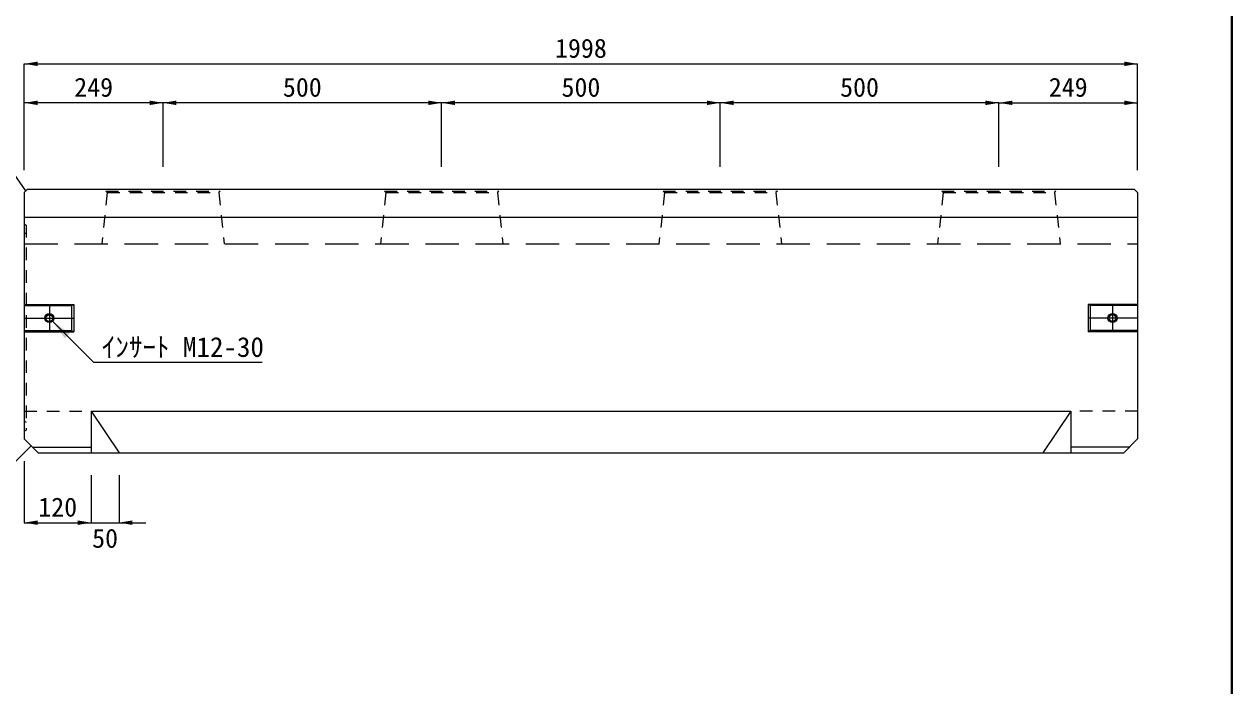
# Model space of a CAD drawing. Units: millimetres at full size. Extents: x 63886 to 97934, y 3628 to 26930.
# Drawn here: x 76387 to 78554, y 20304 to 21492 of the extents above; entities that cross this region are included whole.
import ezdxf
from ezdxf.enums import TextEntityAlignment as Align

# ---------------------------------------------------------------- set-up
doc = ezdxf.new("R2010")
doc.units = ezdxf.units.MM
doc.header["$LTSCALE"] = 30
for name, pattern in [('USER1', [1.35, 0.75, -0.6]), ('USER2', [3, 2, -1]), ('USER3', [1.35, 0.75, -0.6])]:
    doc.linetypes.add(name, pattern=pattern)
for name, color, linetype, lineweight in [('インサート', 3, 'USER1', 5), ('図枠', 7, 'Continuous', 13), ('寸法線', 7, 'Continuous', 9), ('引出線', 4, 'Continuous', 9), ('排水孔', 30, 'USER3', 13), ('本体', 2, 'Continuous', 5), ('目地', 132, 'Continuous', 5), ('補助線', 8, 'Continuous', 13)]:
    doc.layers.add(name, color=color, linetype=linetype, lineweight=lineweight)
doc.styles.add('ＭＳ ゴシック', font='')
doc.styles.get('ＭＳ ゴシック').set_extended_font_data('MS Gothic')

# ---------------------------------------------------------------- blocks, each defined once
blk = doc.blocks.new('filled_arrow')
at = {"color": 0, "linetype": 'Continuous', "lineweight": -2}
blk.add_solid([(7.5, 1.25), (0, 0), (7.5, -1.25)], dxfattribs=at)

msp = doc.modelspace()

# ---------------------------------------------------------------- linework, layer by layer
at = {"layer": 'インサート', "linetype": 'Continuous'}
for centre, radius in [((76432.33, 20964.52), 8.25), ((76432.33, 20964.52), 6), ((78340.33, 20964.52), 8.25), ((78340.33, 20964.52), 6)]:
    msp.add_circle(centre, radius, dxfattribs=at)
at = {"layer": '図枠', "lineweight": 40}
msp.add_line((78554.47, 23696.97), (78554.47, 18156.97), dxfattribs=at)
at = {"layer": '寸法線', "lineweight": 13}
for p, q in [((76387.33, 21420.86), (78385.33, 21420.86)), ((76387.33, 21229.76), (76387.33, 21420.86)), ((78385.33, 21229.76), (78385.33, 21420.86)), ((76636.33, 21350.86), (76387.33, 21350.86)), ((76387.33, 21229.76), (76387.33, 21350.86)), ((77136.33, 21350.86), (76636.33, 21350.86)), ((76636.33, 21235.76), (76636.33, 21350.86)), ((76636.33, 21235.76), (76636.33, 21350.86)), ((77636.33, 21350.86), (77136.33, 21350.86)), ((77136.33, 21235.76), (77136.33, 21350.86)), ((77136.33, 21235.76), (77136.33, 21350.86)), ((78136.33, 21350.86), (77636.33, 21350.86)), ((77636.33, 21235.76), (77636.33, 21350.86)), ((77636.33, 21235.76), (77636.33, 21350.86)), ((78136.33, 21350.86), (78385.33, 21350.86)), ((78136.33, 21235.76), (78136.33, 21350.86)), ((78136.33, 21235.76), (78136.33, 21350.86)), ((78385.33, 21229.76), (78385.33, 21350.86)), ((76387.33, 20707.52), (76387.33, 20597.18)), ((76507.33, 20682.52), (76507.33, 20597.18)), ((76507.33, 20682.52), (76507.33, 20597.18)), ((76557.33, 20682.52), (76557.33, 20597.18)), ((76387.33, 20597.18), (76507.33, 20597.18)), ((76459.33, 20597.18), (76605.33, 20597.18))]:
    msp.add_line(p, q, dxfattribs=at)
at = {"layer": '引出線', "lineweight": 13}
for points in [[(76390.33, 21192.76), (76312.57, 21304.02), (76250.17, 21304.02)], [(76399.83, 20735.02), (76295.56, 20630.75), (76232.07, 20630.75)]]:
    msp.add_lwpolyline(points, dxfattribs=at)
at = {"layer": '引出線'}
msp.add_lwpolyline([(76437.98, 20958.86), (76511.5, 20885.34), (76814.51, 20885.34)], dxfattribs=at)
at = {"layer": '排水孔'}
for p, q in [((76536.33, 21189.7), (76526.33, 21097.52)), ((76533.83, 21192.52), (76536.33, 21189.7)), ((76533.83, 21192.52), (76738.83, 21192.52)), ((76536.33, 21189.7), (76736.33, 21189.7)), ((76738.83, 21192.52), (76736.33, 21189.7)), ((76736.33, 21189.7), (76746.33, 21097.52)), ((77036.33, 21189.7), (77026.33, 21097.52)), ((77033.83, 21192.52), (77036.33, 21189.7)), ((77033.83, 21192.52), (77238.83, 21192.52)), ((77036.33, 21189.7), (77236.33, 21189.7)), ((77238.83, 21192.52), (77236.33, 21189.7)), ((77236.33, 21189.7), (77246.33, 21097.52)), ((77536.33, 21189.7), (77526.33, 21097.52)), ((77533.83, 21192.52), (77536.33, 21189.7)), ((77533.83, 21192.52), (77738.83, 21192.52)), ((77536.33, 21189.7), (77736.33, 21189.7)), ((77738.83, 21192.52), (77736.33, 21189.7)), ((77736.33, 21189.7), (77746.33, 21097.52)), ((78036.33, 21189.7), (78026.33, 21097.52)), ((78033.83, 21192.52), (78036.33, 21189.7)), ((78033.83, 21192.52), (78238.83, 21192.52)), ((78036.33, 21189.7), (78236.33, 21189.7)), ((78238.83, 21192.52), (78236.33, 21189.7)), ((78236.33, 21189.7), (78246.33, 21097.52))]:
    msp.add_line(p, q, dxfattribs=at)
at = {"layer": '本体', "lineweight": 13}
for p, q in [((76387.33, 21189.76), (76393.33, 21195.76)), ((76387.33, 21189.76), (76387.33, 20747.52)), ((76393.33, 21195.76), (78379.33, 21195.76)), ((78379.33, 21195.76), (78385.33, 21189.76)), ((78385.33, 21189.76), (78385.33, 20747.52)), ((76387.33, 21145.76), (78385.33, 21145.76)), ((76507.33, 20797.52), (78265.33, 20797.52)), ((76507.33, 20797.52), (76507.33, 20722.52)), ((78265.33, 20797.52), (78265.33, 20722.52)), ((76387.33, 20747.52), (76412.33, 20722.52)), ((78385.33, 20747.52), (78360.33, 20722.52)), ((76412.33, 20722.52), (78360.33, 20722.52))]:
    msp.add_line(p, q, dxfattribs=at)
at = {"layer": '本体', "linetype": 'USER2', "lineweight": 15}
msp.add_line((76387.33, 21097.52), (78385.33, 21097.52), dxfattribs=at)
at = {"layer": '本体', "lineweight": 9}
for p, q in [((76387.33, 20989.02), (76476.33, 20989.02)), ((76476.33, 20989.02), (76476.33, 20940.02)), ((78296.33, 20989.02), (78296.33, 20940.02)), ((78385.33, 20989.02), (78296.33, 20989.02)), ((76387.33, 20940.02), (76476.33, 20940.02)), ((78385.33, 20940.02), (78296.33, 20940.02))]:
    msp.add_line(p, q, dxfattribs=at)
at = {"layer": '本体'}
for p, q in [((76387.33, 20987.02), (76472.33, 20987.02)), ((76472.33, 20987.02), (76476.33, 20989.02)), ((76472.33, 20987.02), (76472.33, 20942.02)), ((78300.33, 20987.02), (78296.33, 20989.02)), ((78300.33, 20987.02), (78300.33, 20942.02)), ((78385.33, 20987.02), (78300.33, 20987.02)), ((76387.33, 20942.02), (76472.33, 20942.02)), ((76472.33, 20942.02), (76476.33, 20940.02)), ((78300.33, 20942.02), (78296.33, 20940.02)), ((78385.33, 20942.02), (78300.33, 20942.02)), ((76507.33, 20797.52), (76557.33, 20722.52)), ((78265.33, 20797.52), (78215.33, 20722.52)), ((76402.33, 20732.52), (76507.33, 20732.52)), ((78370.33, 20732.52), (78265.33, 20732.52))]:
    msp.add_line(p, q, dxfattribs=at)
at = {"layer": '本体', "linetype": 'USER3', "lineweight": 13}
for p, q in [((76387.33, 20797.52), (76507.33, 20797.52)), ((78385.33, 20797.52), (78265.33, 20797.52))]:
    msp.add_line(p, q, dxfattribs=at)
at = {"layer": '目地', "linetype": 'USER3'}
for p, q in [((76387.33, 21133.52), (76390.53, 21131.52)), ((76387.33, 21115.52), (76390.53, 21117.52)), ((76390.53, 21131.52), (76390.53, 20763.52)), ((76387.33, 20779.52), (76390.53, 20777.52)), ((76387.33, 20761.52), (76390.53, 20763.52))]:
    msp.add_line(p, q, dxfattribs=at)
at = {"layer": '補助線'}
for p, q in [((76432.33, 20989.02), (76432.33, 20940.02)), ((78340.33, 20989.02), (78340.33, 20940.02)), ((76387.33, 20964.52), (76476.33, 20964.52)), ((78385.33, 20964.52), (78296.33, 20964.52))]:
    msp.add_line(p, q, dxfattribs=at)

# ---------------------------------------------------------------- block references
at = {"layer": '寸法線', "lineweight": 13, "xscale": 3.2, "yscale": 3.2}
for p in [(76387.33, 21420.86), (76387.33, 21350.86), (76636.33, 21350.86), (77136.33, 21350.86), (77636.33, 21350.86), (78136.33, 21350.86), (76387.33, 20597.18), (76557.33, 20597.18)]:
    msp.add_blockref('filled_arrow', p, dxfattribs=at)
at = {"layer": '寸法線', "lineweight": 13, "xscale": 3.2, "yscale": 3.2, "rotation": 180}
for p in [(78385.33, 21420.86), (76636.33, 21350.86), (77136.33, 21350.86), (77636.33, 21350.86), (78136.33, 21350.86), (78385.33, 21350.86), (76507.33, 20597.18), (76507.33, 20597.18)]:
    msp.add_blockref('filled_arrow', p, dxfattribs=at)
at = {"layer": '引出線', "lineweight": 13, "xscale": 0.16, "yscale": 0.16}
for p, rotation in [((76390.33, 21192.76), 125), ((76399.83, 20735.02), 225)]:
    msp.add_blockref('filled_arrow', p, dxfattribs=dict(at, rotation=rotation))
at = {"layer": '引出線', "xscale": 5, "yscale": 5, "rotation": 315}
msp.add_blockref('filled_arrow', (76437.98, 20958.86), dxfattribs=at)

# ---------------------------------------------------------------- texts
at = {"layer": '寸法線', "style": 'ＭＳ ゴシック'}
for s, p in [('1998', (77386.33, 21448.86)), ('249', (76511.83, 21378.86)), ('500', (76886.33, 21378.86)), ('500', (77386.33, 21378.86)), ('500', (77886.33, 21378.86)), ('249', (78260.83, 21378.86)), ('120', (76447.33, 20625.18)), ('50', (76532.33, 20569.18))]:
    msp.add_text(s, height=34.18, dxfattribs=at).set_placement(p, align=Align.MIDDLE_CENTER)
at = {"layer": '引出線', "style": 'ＭＳ ゴシック'}
msp.add_text('ｲﾝｻｰﾄ M12-30', height=35.6, dxfattribs=at).set_placement((76526.5, 20930.34), align=Align.TOP_LEFT)

doc.saveas('drawing.dxf')
